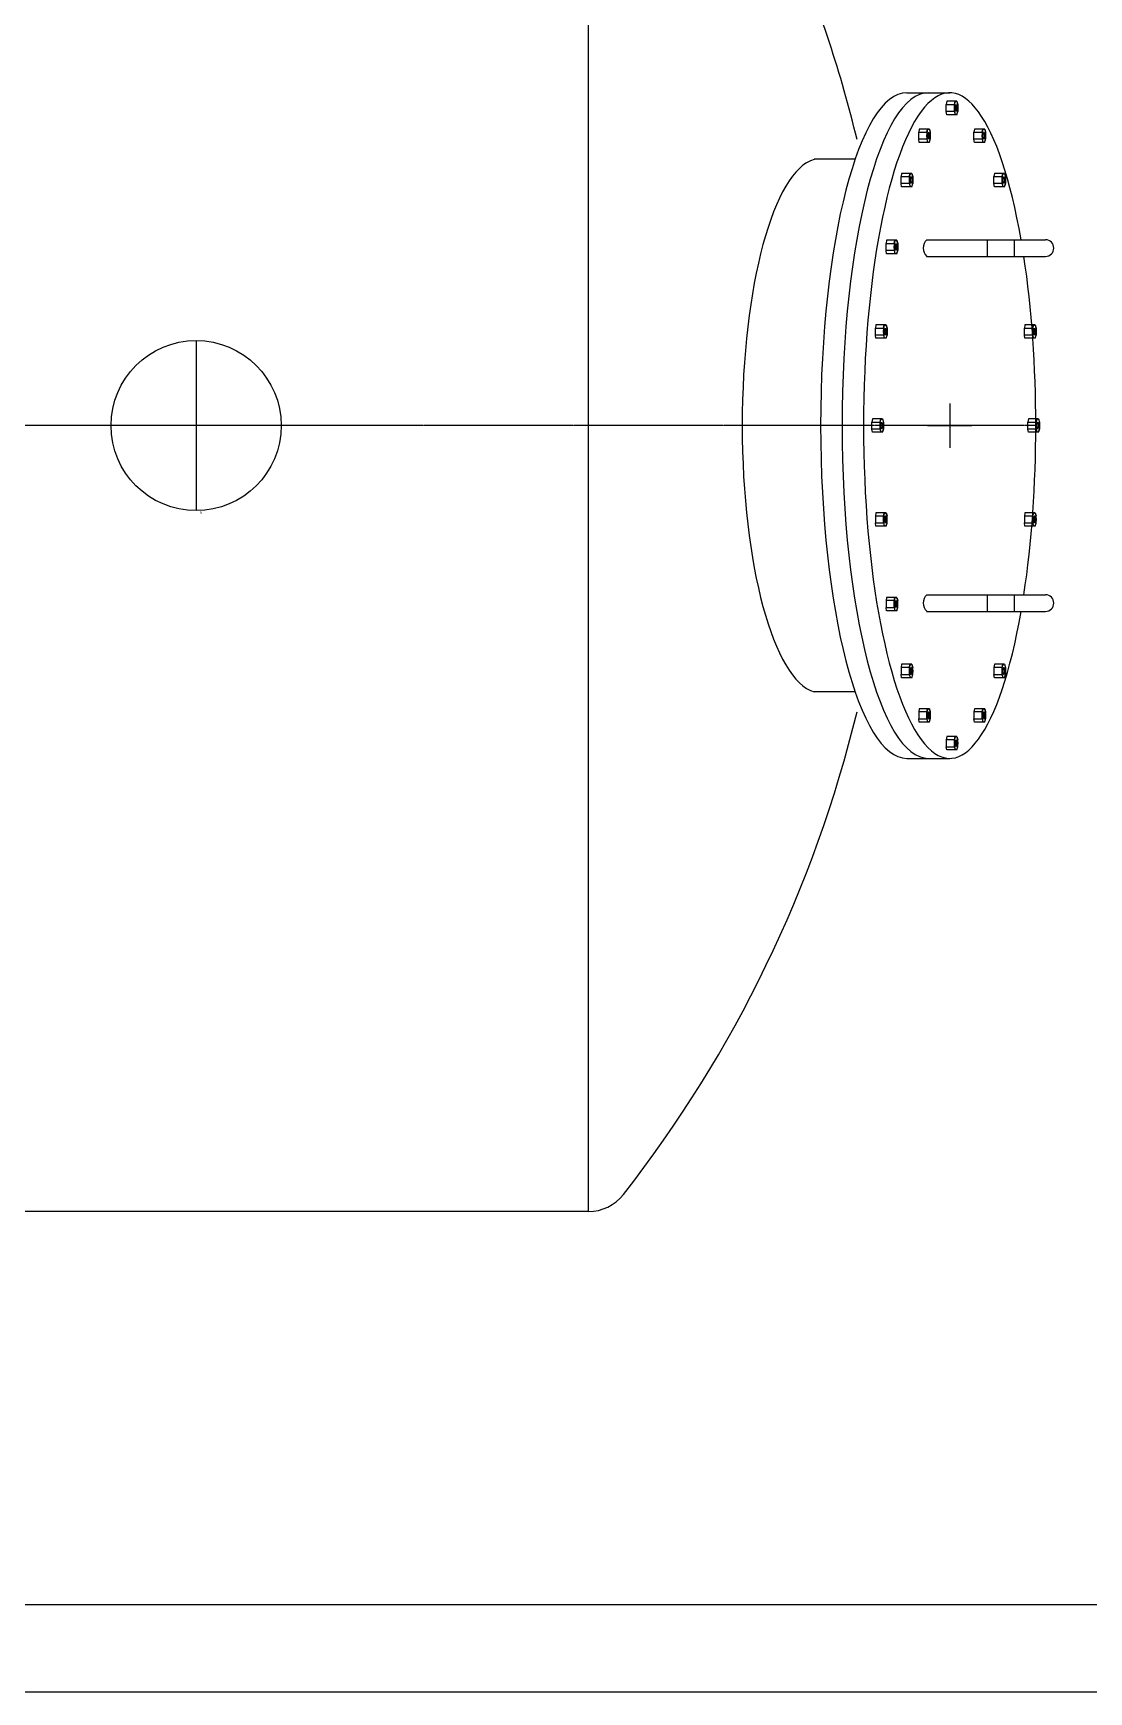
# Model space of a CAD drawing. Header units: millimetres. Extents: x -702765 to 835888, y -645289 to 262.
# Drawn here: x 724697 to 725905, y -321229 to -319329 of the extents above; entities that cross this region are included whole.
import ezdxf

# ---------------------------------------------------------------- set-up
doc = ezdxf.new("R2010")
doc.units = ezdxf.units.MM
doc.header["$LTSCALE"] = 0.01
doc.linetypes.add('CENTER2', pattern=[1.125, 0.75, -0.125, 0.125, -0.125])
for name, color, linetype in [('A\\M+3B1E2\\M+3B0E81', 6, 'Continuous'), ('C\\M+3C1DF\\M+3BDC9', 1, 'CENTER2'), ('S\\M+3B1E2\\M+3B0E82', 4, 'Continuous'), ('V\\M+3B0C7\\M+3C3E0', 8, 'Continuous')]:
    doc.layers.add(name, color=color, linetype=linetype)

msp = doc.modelspace()

# ---------------------------------------------------------------- linework, layer by layer
at = {"layer": 'A\\M+3B1E2\\M+3B0E81'}
msp.add_lwpolyline([(721102.4, -321128.6), (726002.4, -321128.6), (726002.4, -318628.6), (721102.4, -318628.6)], close=True, dxfattribs=at)
at = {"layer": 'C\\M+3C1DF\\M+3BDC9', "ltscale": 300}
msp.add_line((725844.6, -319778.6), (722996.8, -319778.6), dxfattribs=at)
at = {"layer": 'S\\M+3B1E2\\M+3B0E82'}
for p, q in [((725332.4, -320678.6), (725332.4, -318878.6)), ((725696.9, -319397.5), (725746, -319397.5)), ((725742.6, -319407.2), (725741.9, -319410.9)), ((725754.2, -319407.2), (725742.6, -319407.2)), ((725751.4, -319410.9), (725752.1, -319407.2)), ((725754.2, -319407.2), (725755.3, -319410.9)), ((725741.9, -319410.9), (725751.4, -319410.9)), ((725741.9, -319418.9), (725741.9, -319410.9)), ((725751.4, -319418.9), (725741.9, -319418.9)), ((725742.6, -319422.6), (725741.9, -319418.9)), ((725754.2, -319422.6), (725742.6, -319422.6)), ((725751.4, -319410.9), (725751.4, -319418.9)), ((725751.4, -319418.9), (725752.1, -319422.6)), ((725754.2, -319422.6), (725755.3, -319418.9)), ((725755.3, -319410.9), (725755.3, -319418.9)), ((725711.1, -319439), (725710.5, -319442.7)), ((725710.5, -319442.7), (725720, -319442.7)), ((725710.5, -319450.6), (725710.5, -319442.7)), ((725722.8, -319439), (725711.1, -319439)), ((725720, -319442.7), (725720.7, -319439)), ((725720, -319442.7), (725720, -319450.6)), ((725722.8, -319439), (725723.8, -319442.6)), ((725723.8, -319442.6), (725723.8, -319450.7)), ((725774.4, -319439), (725773.8, -319442.7)), ((725773.8, -319450.6), (725773.8, -319442.7)), ((725773.8, -319442.7), (725783.3, -319442.7)), ((725786.1, -319439), (725774.4, -319439)), ((725783.3, -319442.7), (725784, -319439)), ((725783.3, -319442.7), (725783.3, -319450.6)), ((725786.1, -319439), (725787.1, -319442.6)), ((725787.1, -319442.6), (725787.1, -319450.7)), ((725720, -319450.6), (725710.5, -319450.6)), ((725711.1, -319454.4), (725710.5, -319450.6)), ((725722.8, -319454.4), (725711.1, -319454.4)), ((725720, -319450.6), (725720.7, -319454.4)), ((725722.8, -319454.4), (725723.8, -319450.7)), ((725774.4, -319454.4), (725773.8, -319450.6)), ((725783.3, -319450.6), (725773.8, -319450.6)), ((725786.1, -319454.4), (725774.4, -319454.4)), ((725783.3, -319450.6), (725784, -319454.4)), ((725786.1, -319454.4), (725787.1, -319450.7)), ((725637.7, -319473.7), (725590.9, -319473.7)), ((725691, -319489.8), (725690.3, -319493.5)), ((725690.3, -319501.5), (725690.3, -319493.5)), ((725690.3, -319493.5), (725699.9, -319493.5)), ((725699.9, -319501.5), (725690.3, -319501.5)), ((725691, -319505.2), (725690.3, -319501.5)), ((725702.6, -319489.8), (725691, -319489.8)), ((725699.9, -319493.5), (725700.5, -319489.8)), ((725699.9, -319493.5), (725699.9, -319501.5)), ((725699.9, -319501.5), (725700.5, -319505.2)), ((725702.6, -319489.8), (725703.7, -319493.5)), ((725702.6, -319505.2), (725703.7, -319501.5)), ((725703.7, -319493.5), (725703.7, -319501.5)), ((725797.2, -319489.8), (725796.5, -319493.5)), ((725796.5, -319501.5), (725796.5, -319493.5)), ((725796.5, -319493.5), (725806.1, -319493.5)), ((725806.1, -319501.5), (725796.5, -319501.5)), ((725797.2, -319505.2), (725796.5, -319501.5)), ((725808.8, -319489.8), (725797.2, -319489.8)), ((725806.1, -319493.5), (725806.7, -319489.8)), ((725806.1, -319493.5), (725806.1, -319501.5)), ((725806.1, -319501.5), (725806.7, -319505.2)), ((725808.8, -319489.8), (725809.9, -319493.5)), ((725808.8, -319505.2), (725809.9, -319501.5)), ((725809.9, -319493.5), (725809.9, -319501.5)), ((725702.6, -319505.2), (725691, -319505.2)), ((725808.8, -319505.2), (725797.2, -319505.2)), ((725673.7, -319566.4), (725673.1, -319570.2)), ((725673.1, -319570.2), (725682.6, -319570.2)), ((725673.1, -319578.1), (725673.1, -319570.2)), ((725682.6, -319578.1), (725673.1, -319578.1)), ((725673.7, -319581.9), (725673.1, -319578.1)), ((725685.4, -319566.4), (725673.7, -319566.4)), ((725682.6, -319570.2), (725683.3, -319566.4)), ((725682.6, -319570.2), (725682.6, -319578.1)), ((725682.6, -319578.1), (725683.3, -319581.9)), ((725685.4, -319566.4), (725686.5, -319570.1)), ((725685.4, -319581.9), (725686.5, -319578.2)), ((725686.5, -319570.1), (725686.5, -319578.2)), ((725719.6, -319565.8), (725855.7, -319565.8)), ((725789.3, -319584.9), (725789.3, -319565.8)), ((725820.4, -319584.9), (725820.4, -319565.8)), ((725685.4, -319581.9), (725673.7, -319581.9)), ((725719.6, -319584.9), (725855.7, -319584.9)), ((725661.6, -319663.3), (725660.9, -319667)), ((725660.9, -319675), (725660.9, -319667)), ((725660.9, -319667), (725670.4, -319667)), ((725673.2, -319663.3), (725661.6, -319663.3)), ((725670.4, -319667), (725671.1, -319663.3)), ((725670.4, -319667), (725670.4, -319675)), ((725673.2, -319663.3), (725674.3, -319667)), ((725674.3, -319667), (725674.3, -319675)), ((725832.2, -319663.3), (725831.5, -319667)), ((725831.5, -319675), (725831.5, -319667)), ((725831.5, -319667), (725841.1, -319667)), ((725843.8, -319663.3), (725832.2, -319663.3)), ((725841.1, -319667), (725841.7, -319663.3)), ((725841.1, -319667), (725841.1, -319675)), ((725843.8, -319663.3), (725844.9, -319667)), ((725844.9, -319667), (725844.9, -319675)), ((724883.2, -319681.2), (724883.2, -319876)), ((725661.6, -319678.7), (725660.9, -319675)), ((725670.4, -319675), (725660.9, -319675)), ((725673.2, -319678.7), (725661.6, -319678.7)), ((725670.4, -319675), (725671.1, -319678.7)), ((725673.2, -319678.7), (725674.3, -319675)), ((725841.1, -319675), (725831.5, -319675)), ((725832.2, -319678.7), (725831.5, -319675)), ((725843.8, -319678.7), (725832.2, -319678.7)), ((725841.1, -319675), (725841.7, -319678.7)), ((725843.8, -319678.7), (725844.9, -319675)), ((725746, -319753.2), (725746, -319804)), ((724980.7, -319778.6), (724785.8, -319778.6)), ((725657.5, -319770.9), (725656.9, -319774.6)), ((725656.9, -319782.6), (725656.9, -319774.6)), ((725656.9, -319774.6), (725666.4, -319774.6)), ((725657.5, -319786.3), (725656.9, -319782.6)), ((725666.4, -319782.6), (725656.9, -319782.6)), ((725669.2, -319770.9), (725657.5, -319770.9)), ((725669.2, -319786.3), (725657.5, -319786.3)), ((725666.4, -319774.6), (725667.1, -319770.9)), ((725666.4, -319774.6), (725666.4, -319782.6)), ((725666.4, -319782.6), (725667.1, -319786.3)), ((725669.2, -319770.9), (725670.3, -319774.6)), ((725669.2, -319786.3), (725670.3, -319782.6)), ((725670.3, -319774.6), (725670.3, -319782.6)), ((725720.6, -319778.6), (725771.4, -319778.6)), ((725836.2, -319770.9), (725835.5, -319774.6)), ((725835.5, -319782.6), (725835.5, -319774.6)), ((725835.5, -319774.6), (725845, -319774.6)), ((725836.2, -319786.3), (725835.5, -319782.6)), ((725845, -319782.6), (725835.5, -319782.6)), ((725847.8, -319770.9), (725836.2, -319770.9)), ((725847.8, -319786.3), (725836.2, -319786.3)), ((725845, -319774.6), (725845.7, -319770.9)), ((725845, -319774.6), (725845, -319782.6)), ((725845, -319782.6), (725845.7, -319786.3)), ((725847.8, -319770.9), (725848.9, -319774.6)), ((725847.8, -319786.3), (725848.9, -319782.6)), ((725848.9, -319774.6), (725848.9, -319782.6)), ((725661.6, -319878.5), (725660.9, -319882.2)), ((725670.4, -319882.2), (725660.9, -319882.2)), ((725660.9, -319882.2), (725660.9, -319890.1)), ((725673.2, -319878.5), (725661.6, -319878.5)), ((725670.4, -319882.2), (725671.1, -319878.5)), ((725670.4, -319890.1), (725670.4, -319882.2)), ((725673.2, -319878.5), (725674.3, -319882.1)), ((725674.3, -319890.2), (725674.3, -319882.1)), ((725832.2, -319878.5), (725831.5, -319882.2)), ((725841.1, -319882.2), (725831.5, -319882.2)), ((725831.5, -319882.2), (725831.5, -319890.1)), ((725843.8, -319878.5), (725832.2, -319878.5)), ((725841.1, -319882.2), (725841.7, -319878.5)), ((725841.1, -319890.1), (725841.1, -319882.2)), ((725843.8, -319878.5), (725844.9, -319882.1)), ((725844.9, -319890.2), (725844.9, -319882.1)), ((725661.6, -319893.9), (725660.9, -319890.1)), ((725660.9, -319890.1), (725670.4, -319890.1)), ((725673.2, -319893.9), (725661.6, -319893.9)), ((725670.4, -319890.1), (725671.1, -319893.9)), ((725673.2, -319893.9), (725674.3, -319890.2)), ((725832.2, -319893.9), (725831.5, -319890.1)), ((725831.5, -319890.1), (725841.1, -319890.1)), ((725843.8, -319893.9), (725832.2, -319893.9)), ((725841.1, -319890.1), (725841.7, -319893.9)), ((725843.8, -319893.9), (725844.9, -319890.2)), ((725673.7, -319975.3), (725673.1, -319979.1)), ((725685.4, -319975.3), (725673.7, -319975.3)), ((725682.6, -319979.1), (725683.3, -319975.3)), ((725685.4, -319975.3), (725686.5, -319979)), ((725719.6, -319972.3), (725855.7, -319972.3)), ((725789.3, -319991.4), (725789.3, -319972.3)), ((725820.4, -319991.4), (725820.4, -319972.3)), ((725682.6, -319979.1), (725673.1, -319979.1)), ((725673.1, -319979.1), (725673.1, -319987)), ((725673.7, -319990.7), (725673.1, -319987)), ((725673.1, -319987), (725682.6, -319987)), ((725685.4, -319990.7), (725673.7, -319990.7)), ((725682.6, -319987), (725682.6, -319979.1)), ((725682.6, -319987), (725683.3, -319990.7)), ((725685.4, -319990.7), (725686.5, -319987.1)), ((725686.5, -319987.1), (725686.5, -319979)), ((725719.6, -319991.4), (725855.7, -319991.4)), ((725691, -320052), (725690.3, -320055.7)), ((725702.6, -320052), (725691, -320052)), ((725699.9, -320055.7), (725700.5, -320052)), ((725702.6, -320052), (725703.7, -320055.7)), ((725797.2, -320052), (725796.5, -320055.7)), ((725808.8, -320052), (725797.2, -320052)), ((725806.1, -320055.7), (725806.7, -320052)), ((725808.8, -320052), (725809.9, -320055.7)), ((725699.9, -320055.7), (725690.3, -320055.7)), ((725690.3, -320055.7), (725690.3, -320063.7)), ((725691, -320067.4), (725690.3, -320063.7)), ((725690.3, -320063.7), (725699.9, -320063.7)), ((725702.6, -320067.4), (725691, -320067.4)), ((725699.9, -320063.7), (725699.9, -320055.7)), ((725699.9, -320063.7), (725700.5, -320067.4)), ((725702.6, -320067.4), (725703.7, -320063.7)), ((725703.7, -320063.7), (725703.7, -320055.7)), ((725796.5, -320055.7), (725796.5, -320063.7)), ((725806.1, -320055.7), (725796.5, -320055.7)), ((725796.5, -320063.7), (725806.1, -320063.7)), ((725797.2, -320067.4), (725796.5, -320063.7)), ((725808.8, -320067.4), (725797.2, -320067.4)), ((725806.1, -320063.7), (725806.1, -320055.7)), ((725806.1, -320063.7), (725806.7, -320067.4)), ((725808.8, -320067.4), (725809.9, -320063.7)), ((725809.9, -320063.7), (725809.9, -320055.7)), ((725637.7, -320083.5), (725590.9, -320083.5)), ((725711.1, -320102.8), (725710.5, -320106.5)), ((725720, -320106.5), (725710.5, -320106.5)), ((725710.5, -320106.5), (725710.5, -320114.5)), ((725722.8, -320102.8), (725711.1, -320102.8)), ((725720, -320106.5), (725720.7, -320102.8)), ((725720, -320114.5), (725720, -320106.5)), ((725722.8, -320102.8), (725723.8, -320106.5)), ((725723.8, -320114.5), (725723.8, -320106.5)), ((725774.4, -320102.8), (725773.8, -320106.5)), ((725773.8, -320106.5), (725773.8, -320114.5)), ((725783.3, -320106.5), (725773.8, -320106.5)), ((725786.1, -320102.8), (725774.4, -320102.8)), ((725783.3, -320106.5), (725784, -320102.8)), ((725783.3, -320114.5), (725783.3, -320106.5)), ((725786.1, -320102.8), (725787.1, -320106.5)), ((725787.1, -320114.5), (725787.1, -320106.5)), ((725711.1, -320118.2), (725710.5, -320114.5)), ((725710.5, -320114.5), (725720, -320114.5)), ((725722.8, -320118.2), (725711.1, -320118.2)), ((725720, -320114.5), (725720.7, -320118.2)), ((725722.8, -320118.2), (725723.8, -320114.5)), ((725774.4, -320118.2), (725773.8, -320114.5)), ((725773.8, -320114.5), (725783.3, -320114.5)), ((725786.1, -320118.2), (725774.4, -320118.2)), ((725783.3, -320114.5), (725784, -320118.2)), ((725786.1, -320118.2), (725787.1, -320114.5)), ((725742.6, -320134.6), (725741.9, -320138.3)), ((725751.4, -320138.3), (725741.9, -320138.3)), ((725741.9, -320138.3), (725741.9, -320146.3)), ((725742.6, -320150), (725741.9, -320146.3)), ((725741.9, -320146.3), (725751.4, -320146.3)), ((725754.2, -320134.6), (725742.6, -320134.6)), ((725751.4, -320138.3), (725752.1, -320134.6)), ((725751.4, -320146.3), (725751.4, -320138.3)), ((725751.4, -320146.3), (725752.1, -320150)), ((725754.2, -320134.6), (725755.3, -320138.3)), ((725754.2, -320150), (725755.3, -320146.3)), ((725755.3, -320146.3), (725755.3, -320138.3)), ((725696.9, -320159.7), (725746, -320159.7)), ((725754.2, -320150), (725742.6, -320150)), ((725332.4, -320678.6), (723332.4, -320678.6))]:
    msp.add_line(p, q, dxfattribs=at)
msp.add_circle((724883.2, -319778.6), 97.4, dxfattribs=at)
for centre, radius, start, end in [((724227.6, -319793.2), 1453.2, 13.625, 22.7134), ((725729.1, -319575.3), 13.4, 134.7603, 225.2397), ((725855.7, -319575.3), 9.53, 270, 90), ((725729.1, -319981.8), 13.4, 134.7603, 225.2397), ((725855.7, -319981.8), 9.53, 270, 90), ((724227.6, -319764), 1453.2, 321.9784, 346.375), ((725332.4, -320627.8), 50.8, 270, 321.9784)]:
    msp.add_arc(centre, radius, start, end, dxfattribs=at)
for centre, major_axis, ratio, start_param, end_param in [((725746, -319778.6), (0, 381.1), 0.258816, -0.978421, 4.120014), ((725696.9, -319778.6), (0, -381.1), 0.258816, 3.141593, 6.283185), ((725721.4, -319778.6), (0, -381.1), 0.258816, 3.141593, 6.283185), ((725598.2, -319778.6), (0, 305.9), 0.293391, 0.082282, 3.059311), ((725746, -319778.6), (0, 381.1), 0.258816, 4.179141, 5.245637)]:
    msp.add_ellipse(centre, major_axis=major_axis, ratio=ratio, start_param=start_param, end_param=end_param, dxfattribs=at)
for centre, major_axis, ratio in [((725753.3, -319414.9), (0, 7.68), 0.251115), ((725753.3, -319414.9), (0, 3.29), 0.206748), ((725721.9, -319446.7), (0, 7.68), 0.251115), ((725721.9, -319446.7), (0, 3.29), 0.206748), ((725785.2, -319446.7), (0, 7.68), 0.251115), ((725785.2, -319446.7), (0, 3.29), 0.206748), ((725701.8, -319497.5), (0, 7.68), 0.251115), ((725701.8, -319497.5), (0, 3.29), 0.206748), ((725808, -319497.5), (0, 7.68), 0.251115), ((725808, -319497.5), (0, 3.29), 0.206748), ((725684.5, -319574.2), (0, 7.68), 0.251115), ((725684.5, -319574.2), (0, 3.29), 0.206748), ((725672.3, -319671), (0, 7.68), 0.251115), ((725672.3, -319671), (0, 3.29), 0.206748), ((725843, -319671), (0, 7.68), 0.251115), ((725843, -319671), (0, 3.29), 0.206748), ((725668.3, -319778.6), (0, 7.68), 0.251115), ((725668.3, -319778.6), (0, 3.29), 0.206748), ((725847, -319778.6), (0, 7.68), 0.251115), ((725847, -319778.6), (0, 3.29), 0.206748), ((725672.3, -319886.2), (0, -7.68), 0.251115), ((725672.3, -319886.2), (0, -3.29), 0.206748), ((725843, -319886.2), (0, -7.68), 0.251115), ((725843, -319886.2), (0, -3.29), 0.206748), ((725684.5, -319983), (0, -7.68), 0.251115), ((725684.5, -319983), (0, -3.29), 0.206748), ((725701.8, -320059.7), (0, -7.68), 0.251115), ((725808, -320059.7), (0, -7.68), 0.251115), ((725701.8, -320059.7), (0, -3.29), 0.206748), ((725808, -320059.7), (0, -3.29), 0.206748), ((725721.9, -320110.5), (0, -7.68), 0.251115), ((725721.9, -320110.5), (0, -3.29), 0.206748), ((725785.2, -320110.5), (0, -7.68), 0.251115), ((725785.2, -320110.5), (0, -3.29), 0.206748), ((725753.3, -320142.3), (0, -7.68), 0.251115), ((725753.3, -320142.3), (0, -3.29), 0.206748)]:
    msp.add_ellipse(centre, major_axis=major_axis, ratio=ratio, dxfattribs=at)
for points in [[(725753.3, -319411.2), (725753.1, -319411.2), (725752.9, -319411.4), (725752.7, -319411.6), (725752.7, -319411.8), (725752.4, -319412.5), (725752.3, -319413.2), (725752.2, -319415.2), (725752.3, -319416.5), (725752.6, -319417.8), (725752.7, -319418.1), (725753, -319418.5), (725753.3, -319418.6), (725753.7, -319418.5), (725753.8, -319418.3), (725754, -319418), (725754.1, -319417.9), (725754.3, -319417.1), (725754.4, -319416.2), (725754.4, -319414.4), (725754.4, -319413.4), (725754.2, -319412.2), (725754.1, -319411.8), (725753.8, -319411.4), (725753.6, -319411.2), (725753.3, -319411.2)], [(725721.9, -319443), (725721.7, -319443), (725721.5, -319443.1), (725721.3, -319443.4), (725721.2, -319443.6), (725721, -319444.3), (725720.9, -319445), (725720.8, -319447), (725720.9, -319448.3), (725721.2, -319449.6), (725721.2, -319449.9), (725721.6, -319450.3), (725721.9, -319450.4), (725722.3, -319450.3), (725722.4, -319450.1), (725722.6, -319449.8), (725722.6, -319449.7), (725722.9, -319448.9), (725723, -319448), (725723, -319446.1), (725722.9, -319445.2), (725722.7, -319444), (725722.6, -319443.6), (725722.4, -319443.2), (725722.2, -319443), (725721.9, -319443)], [(725785.2, -319443), (725785, -319443), (725784.8, -319443.1), (725784.6, -319443.4), (725784.5, -319443.6), (725784.3, -319444.3), (725784.2, -319445), (725784.1, -319447), (725784.2, -319448.3), (725784.5, -319449.6), (725784.5, -319449.9), (725784.9, -319450.3), (725785.2, -319450.4), (725785.6, -319450.3), (725785.7, -319450.1), (725785.9, -319449.8), (725785.9, -319449.7), (725786.2, -319448.9), (725786.3, -319448), (725786.3, -319446.1), (725786.2, -319445.2), (725786, -319444), (725785.9, -319443.6), (725785.7, -319443.2), (725785.5, -319443), (725785.2, -319443)], [(725701.8, -319493.8), (725701.5, -319493.8), (725701.4, -319494), (725701.2, -319494.2), (725701.1, -319494.4), (725700.9, -319495.1), (725700.8, -319495.8), (725700.7, -319497.8), (725700.7, -319499.1), (725701, -319500.4), (725701.1, -319500.7), (725701.5, -319501.1), (725701.7, -319501.2), (725702.2, -319501.1), (725702.3, -319500.9), (725702.4, -319500.6), (725702.5, -319500.5), (725702.7, -319499.7), (725702.8, -319498.8), (725702.9, -319497), (725702.8, -319496), (725702.6, -319494.8), (725702.5, -319494.4), (725702.2, -319494), (725702.1, -319493.8), (725701.8, -319493.8)], [(725808, -319493.8), (725807.7, -319493.8), (725807.6, -319494), (725807.4, -319494.2), (725807.3, -319494.4), (725807.1, -319495.1), (725807, -319495.8), (725806.9, -319497.8), (725806.9, -319499.1), (725807.2, -319500.4), (725807.3, -319500.7), (725807.7, -319501.1), (725807.9, -319501.2), (725808.4, -319501.1), (725808.5, -319500.9), (725808.6, -319500.6), (725808.7, -319500.5), (725808.9, -319499.7), (725809, -319498.8), (725809.1, -319497), (725809, -319496), (725808.8, -319494.8), (725808.7, -319494.4), (725808.4, -319494), (725808.3, -319493.8), (725808, -319493.8)], [(725684.5, -319570.5), (725684.3, -319570.5), (725684.1, -319570.6), (725683.9, -319570.9), (725683.8, -319571.1), (725683.6, -319571.8), (725683.5, -319572.5), (725683.4, -319574.5), (725683.5, -319575.8), (725683.8, -319577.1), (725683.9, -319577.4), (725684.2, -319577.8), (725684.5, -319577.9), (725684.9, -319577.7), (725685, -319577.6), (725685.2, -319577.3), (725685.2, -319577.1), (725685.5, -319576.4), (725685.6, -319575.5), (725685.6, -319573.6), (725685.6, -319572.6), (725685.3, -319571.5), (725685.2, -319571.1), (725685, -319570.7), (725684.8, -319570.5), (725684.5, -319570.5)], [(725672.3, -319667.3), (725672.1, -319667.3), (725671.9, -319667.5), (725671.7, -319667.8), (725671.7, -319667.9), (725671.4, -319668.6), (725671.3, -319669.3), (725671.2, -319671.3), (725671.3, -319672.7), (725671.6, -319674), (725671.7, -319674.3), (725672, -319674.6), (725672.3, -319674.7), (725672.7, -319674.6), (725672.8, -319674.5), (725673, -319674.2), (725673.1, -319674), (725673.3, -319673.2), (725673.4, -319672.3), (725673.4, -319670.5), (725673.4, -319669.5), (725673.2, -319668.3), (725673.1, -319668), (725672.8, -319667.5), (725672.6, -319667.3), (725672.3, -319667.3)], [(725843, -319667.3), (725842.7, -319667.3), (725842.6, -319667.5), (725842.4, -319667.8), (725842.3, -319667.9), (725842.1, -319668.6), (725842, -319669.3), (725841.9, -319671.3), (725841.9, -319672.7), (725842.2, -319674), (725842.3, -319674.3), (725842.7, -319674.6), (725842.9, -319674.7), (725843.4, -319674.6), (725843.5, -319674.5), (725843.6, -319674.2), (725843.7, -319674), (725843.9, -319673.2), (725844, -319672.3), (725844.1, -319670.5), (725844, -319669.5), (725843.8, -319668.3), (725843.7, -319668), (725843.4, -319667.5), (725843.3, -319667.3), (725843, -319667.3)], [(725668.3, -319774.9), (725668.1, -319774.9), (725667.9, -319775.1), (725667.7, -319775.3), (725667.6, -319775.5), (725667.4, -319776.2), (725667.3, -319776.9), (725667.2, -319778.9), (725667.3, -319780.2), (725667.6, -319781.5), (725667.7, -319781.8), (725668, -319782.2), (725668.3, -319782.3), (725668.7, -319782.2), (725668.8, -319782), (725669, -319781.7), (725669, -319781.6), (725669.3, -319780.8), (725669.4, -319779.9), (725669.4, -319778.1), (725669.4, -319777.1), (725669.1, -319775.9), (725669, -319775.5), (725668.8, -319775.1), (725668.6, -319774.9), (725668.3, -319774.9)], [(725847, -319774.9), (725846.7, -319774.9), (725846.5, -319775.1), (725846.3, -319775.3), (725846.3, -319775.5), (725846.1, -319776.2), (725845.9, -319776.9), (725845.8, -319778.9), (725845.9, -319780.3), (725846.2, -319781.5), (725846.3, -319781.8), (725846.7, -319782.2), (725846.9, -319782.3), (725847.3, -319782.2), (725847.4, -319782), (725847.6, -319781.7), (725847.7, -319781.6), (725847.9, -319780.8), (725848, -319779.9), (725848.1, -319778.1), (725848, -319777.1), (725847.8, -319775.9), (725847.7, -319775.5), (725847.4, -319775.1), (725847.2, -319774.9), (725847, -319774.9)], [(725672.3, -319889.9), (725672.1, -319889.9), (725671.9, -319889.7), (725671.7, -319889.4), (725671.7, -319889.3), (725671.4, -319888.6), (725671.3, -319887.8), (725671.2, -319885.8), (725671.3, -319884.5), (725671.6, -319883.2), (725671.7, -319882.9), (725672, -319882.5), (725672.3, -319882.4), (725672.7, -319882.6), (725672.8, -319882.7), (725673, -319883), (725673.1, -319883.2), (725673.3, -319884), (725673.4, -319884.8), (725673.4, -319886.7), (725673.4, -319887.7), (725673.2, -319888.9), (725673.1, -319889.2), (725672.8, -319889.7), (725672.6, -319889.9), (725672.3, -319889.9)], [(725843, -319889.9), (725842.7, -319889.9), (725842.6, -319889.7), (725842.4, -319889.4), (725842.3, -319889.3), (725842.1, -319888.6), (725842, -319887.8), (725841.9, -319885.8), (725841.9, -319884.5), (725842.2, -319883.2), (725842.3, -319882.9), (725842.7, -319882.5), (725842.9, -319882.4), (725843.4, -319882.6), (725843.5, -319882.7), (725843.6, -319883), (725843.7, -319883.2), (725843.9, -319884), (725844, -319884.8), (725844.1, -319886.7), (725844, -319887.7), (725843.8, -319888.9), (725843.7, -319889.2), (725843.4, -319889.7), (725843.3, -319889.9), (725843, -319889.9)], [(725684.5, -319986.7), (725684.3, -319986.7), (725684.1, -319986.6), (725683.9, -319986.3), (725683.8, -319986.1), (725683.6, -319985.4), (725683.5, -319984.7), (725683.4, -319982.7), (725683.5, -319981.4), (725683.8, -319980.1), (725683.9, -319979.8), (725684.2, -319979.4), (725684.5, -319979.3), (725684.9, -319979.4), (725685, -319979.6), (725685.2, -319979.9), (725685.2, -319980), (725685.5, -319980.8), (725685.6, -319981.7), (725685.6, -319983.6), (725685.6, -319984.5), (725685.3, -319985.7), (725685.2, -319986.1), (725685, -319986.5), (725684.8, -319986.7), (725684.5, -319986.7)], [(725701.8, -320063.4), (725701.5, -320063.4), (725701.4, -320063.2), (725701.2, -320062.9), (725701.1, -320062.8), (725700.9, -320062.1), (725700.8, -320061.4), (725700.7, -320059.4), (725700.7, -320058), (725701, -320056.7), (725701.1, -320056.4), (725701.5, -320056.1), (725701.7, -320056), (725702.2, -320056.1), (725702.3, -320056.3), (725702.4, -320056.5), (725702.5, -320056.7), (725702.7, -320057.5), (725702.8, -320058.4), (725702.9, -320060.2), (725702.8, -320061.2), (725702.6, -320062.4), (725702.5, -320062.7), (725702.2, -320063.2), (725702.1, -320063.4), (725701.8, -320063.4)], [(725808, -320063.4), (725807.7, -320063.4), (725807.6, -320063.2), (725807.4, -320062.9), (725807.3, -320062.8), (725807.1, -320062.1), (725807, -320061.4), (725806.9, -320059.4), (725806.9, -320058), (725807.2, -320056.7), (725807.3, -320056.4), (725807.7, -320056.1), (725807.9, -320056), (725808.4, -320056.1), (725808.5, -320056.3), (725808.6, -320056.5), (725808.7, -320056.7), (725808.9, -320057.5), (725809, -320058.4), (725809.1, -320060.2), (725809, -320061.2), (725808.8, -320062.4), (725808.7, -320062.7), (725808.4, -320063.2), (725808.3, -320063.4), (725808, -320063.4)], [(725721.9, -320114.2), (725721.7, -320114.2), (725721.5, -320114), (725721.3, -320113.8), (725721.2, -320113.6), (725721, -320112.9), (725720.9, -320112.2), (725720.8, -320110.2), (725720.9, -320108.9), (725721.2, -320107.6), (725721.2, -320107.3), (725721.6, -320106.9), (725721.9, -320106.8), (725722.3, -320106.9), (725722.4, -320107.1), (725722.6, -320107.4), (725722.6, -320107.5), (725722.9, -320108.3), (725723, -320109.2), (725723, -320111), (725722.9, -320112), (725722.7, -320113.2), (725722.6, -320113.6), (725722.4, -320114), (725722.2, -320114.2), (725721.9, -320114.2)], [(725785.2, -320114.2), (725785, -320114.2), (725784.8, -320114), (725784.6, -320113.8), (725784.5, -320113.6), (725784.3, -320112.9), (725784.2, -320112.2), (725784.1, -320110.2), (725784.2, -320108.9), (725784.5, -320107.6), (725784.5, -320107.3), (725784.9, -320106.9), (725785.2, -320106.8), (725785.6, -320106.9), (725785.7, -320107.1), (725785.9, -320107.4), (725785.9, -320107.5), (725786.2, -320108.3), (725786.3, -320109.2), (725786.3, -320111), (725786.2, -320112), (725786, -320113.2), (725785.9, -320113.6), (725785.7, -320114), (725785.5, -320114.2), (725785.2, -320114.2)], [(725753.3, -320146), (725753.1, -320146), (725752.9, -320145.8), (725752.7, -320145.5), (725752.7, -320145.4), (725752.4, -320144.7), (725752.3, -320144), (725752.2, -320142), (725752.3, -320140.6), (725752.6, -320139.3), (725752.7, -320139), (725753, -320138.7), (725753.3, -320138.6), (725753.7, -320138.7), (725753.8, -320138.9), (725754, -320139.1), (725754.1, -320139.3), (725754.3, -320140.1), (725754.4, -320141), (725754.4, -320142.8), (725754.4, -320143.8), (725754.2, -320145), (725754.1, -320145.3), (725753.8, -320145.8), (725753.6, -320146), (725753.3, -320146)]]:
    msp.add_open_spline(points, degree=3, knots=[0, 0, 0, 0, 0.282385, 0.282385, 0.56477, 0.56477, 1.311152, 1.311152, 2.406177, 2.406177, 2.933977, 2.933977, 3.209532, 3.209532, 3.485087, 3.485087, 3.760642, 3.760642, 4.592959, 4.592959, 5.433747, 5.433747, 5.958786, 5.958786, 6.283185, 6.283185, 6.283185, 6.283185], dxfattribs=at)
msp.add_solid([(724888.6, -319879.4), (724888.3, -319875.9), (724889.8, -319879.1)], dxfattribs=at)
at = {"layer": 'V\\M+3B0C7\\M+3C3E0'}
msp.add_lwpolyline([(721002.4, -321228.6), (726102.4, -321228.6), (726102.4, -318528.6), (721002.4, -318528.6)], close=True, dxfattribs=at)

doc.saveas('drawing.dxf')
